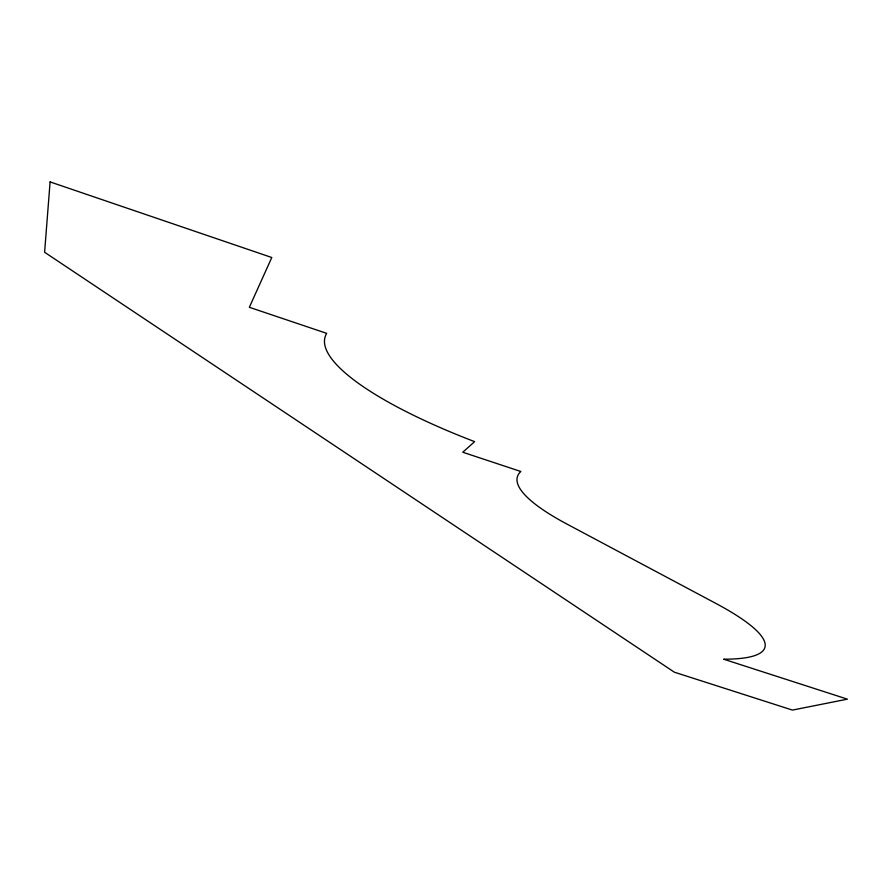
<?xml version="1.0" encoding="UTF-8"?>
<svg xmlns="http://www.w3.org/2000/svg" width="892" height="892" viewBox="0 0 892 892"><rect width="100%" height="100%" fill="white"/><g stroke="black" fill="none" stroke-linecap="round" stroke-linejoin="round"><path stroke-width="1.34" d="M50.097 181.912L44.6 252.258L674.341 672.189L792.442 710.088L847.4 699.161L723.668 659.199A258.814 44.734 16.3 0 0 715.685 603.315L566.866 524.028A224.394 47.432 15.3 0 1 520.839 471.5L462.758 452.233L474.633 441.64A253.038 61.615 16.3 0 1 326.695 333.363L249.347 307.294L271.792 257.509L50.097 181.912"/></g></svg>
